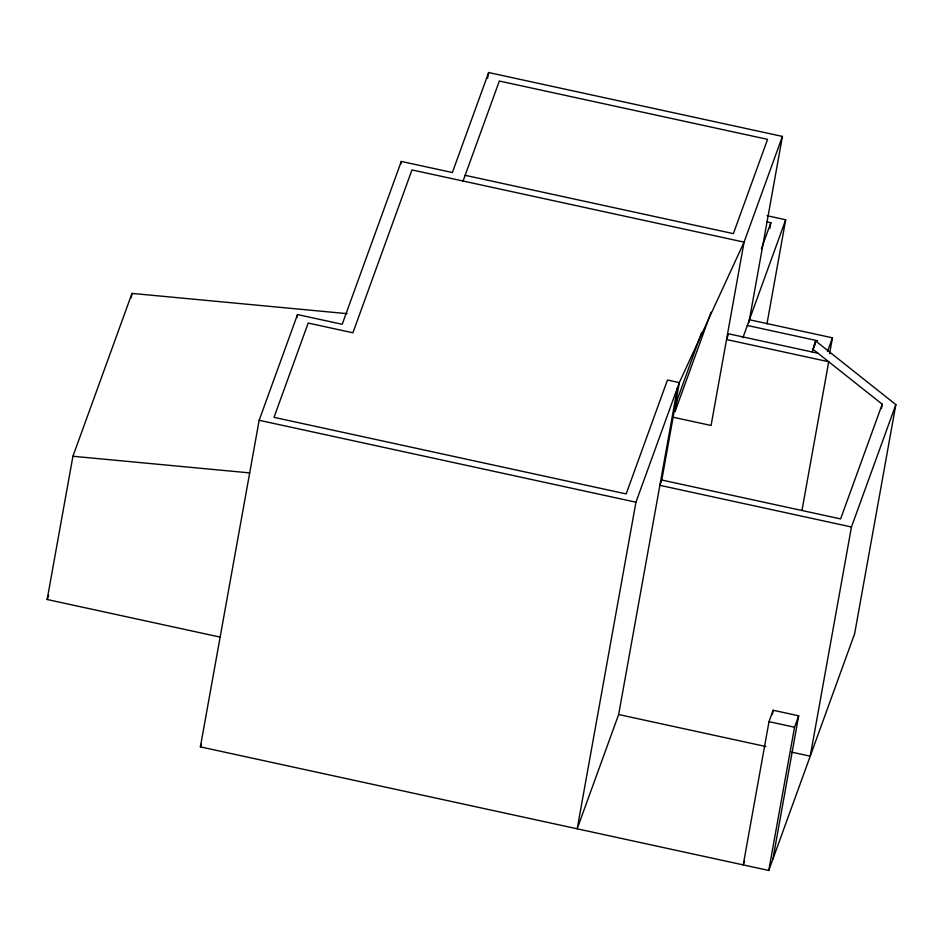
<?xml version="1.0" encoding="UTF-8"?>
<svg xmlns="http://www.w3.org/2000/svg" width="943" height="943" viewBox="0 0 943 943"><rect width="100%" height="100%" fill="white"/><g stroke="black" fill="none" stroke-linecap="round" stroke-linejoin="round"><path stroke-width="1.41" d="M220.143 637.114L47.15 599.5L72.929 456.259L131.996 293.403L347.107 313.654M131.218 297.74L131.996 293.403M812.159 351.88L815.601 340.93L895.85 404.618L854.617 633.814L768.769 870.46L200.387 746.88L259.16 420.283L297.505 314.573L342.203 324.286L401.282 161.43L452.369 172.534L488.639 72.54L782.407 136.417L748.895 322.659M296.986 317.449L297.505 314.573M400.763 164.318L401.282 161.43M487.602 78.316L488.639 72.54M782.407 136.417L744.062 242.127L679.325 382.622L635.947 502.206L577.187 828.803L618.643 714.523L677.404 387.927M895.85 404.618L851.458 526.984L659.876 485.327L661.797 480.022L679.325 382.622L667.467 380.041L626.164 493.92L274 417.348L308.196 323.06L352.906 332.785L411.973 169.917L744.062 242.127L711.081 425.482L672.76 417.148M674.174 411.266L675.082 411.466L677.145 400.009L701.627 332.502M769.806 228.489L770.844 222.701L766.529 221.758M766.954 323.932L785.696 219.766L767.06 215.711M813.974 347.602L814.74 343.299M814.823 345.232L815.601 340.93M829.581 353.731L832.445 337.818L749.426 319.76M802.01 510.222L828.72 361.747L726.534 339.539L728.609 333.822L818.017 353.26M772.918 859.038L798.686 715.796L773.142 710.244L769.005 721.666L743.225 864.908L744.605 861.1M772.364 714.582L773.142 710.244M768.769 870.46L794.548 727.218L798.686 715.796M851.458 526.984L810.226 756.18L791.637 752.137M881.446 408.531L882.224 404.205L812.666 349.016M47.15 599.5L48.647 595.363M200.387 746.88L201.389 744.133M463.072 181.032L499.342 81.027L767.567 139.352L733.371 233.64L465.147 175.315M675.082 411.466L711.057 312.274M761.425 248.657L770.844 222.701M742.884 337.771L785.696 219.766M827.471 351.515L832.445 337.818M882.224 404.205L840.614 518.909L661.797 480.022M72.929 456.259L249.695 472.903M747.351 325.476L817.593 340.753M676.237 399.808L677.145 400.009M259.16 420.283L635.947 502.206M769.005 721.666L794.548 727.218M618.643 714.523L765.905 746.538"/></g></svg>
